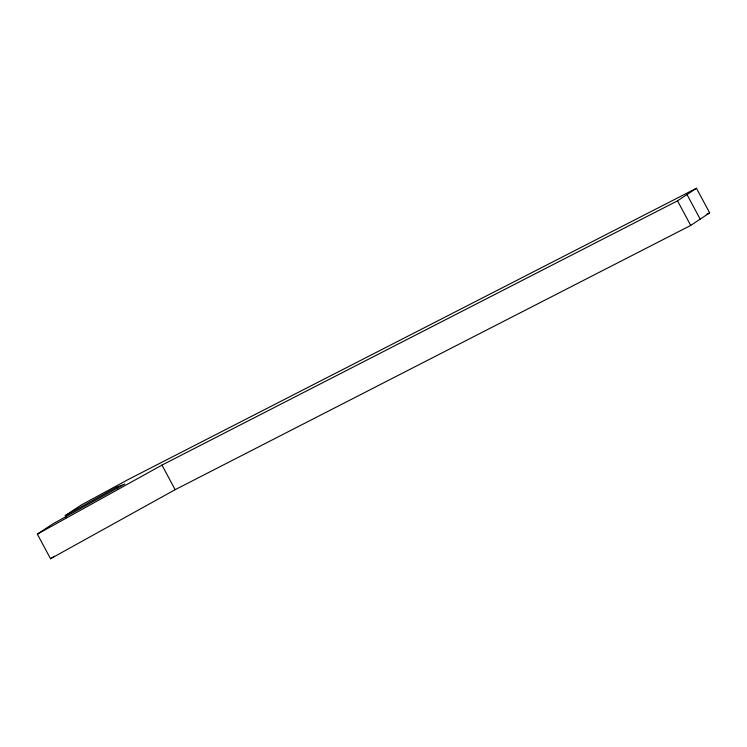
<?xml version="1.0" encoding="UTF-8"?>
<svg xmlns="http://www.w3.org/2000/svg" width="747" height="747" viewBox="0 0 747 747"><rect width="100%" height="100%" fill="white"/><g stroke="black" fill="none" stroke-linecap="round" stroke-linejoin="round"><path stroke-width="1.12" d="M65.26 515.598L80.956 505.177L127.998 479.63L696.465 188.263L709.65 212.858L690.714 225.435L175.153 489.677L50.535 558.737L37.35 534.142L52.495 524.077L124.842 483.991L116.597 487.156L65.26 515.598L66.362 517.652M50.535 558.737L54.326 556.216M37.35 534.142L161.968 465.092L677.529 200.84L696.465 188.263M706.541 214.454L709.65 212.858M686.997 194.556L700.182 219.142M677.529 200.84L690.714 225.435M161.968 465.092L175.153 489.677M116.597 487.156L117.69 489.201"/></g></svg>
